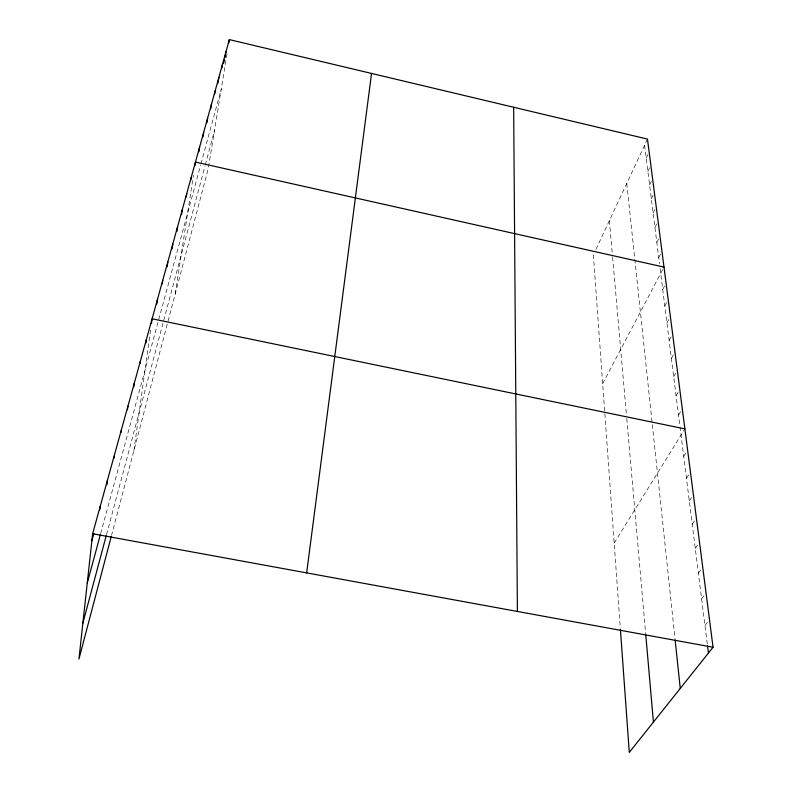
<?xml version="1.0" encoding="UTF-8"?>
<svg xmlns="http://www.w3.org/2000/svg" width="792" height="792" viewBox="0 0 792 792"><rect width="100%" height="100%" fill="white"/><g stroke="black" fill="none" stroke-linecap="round" stroke-linejoin="round"><path stroke-width="0.59" stroke-dasharray="3.96 2.97" d="M133.898 450.638L150.777 328.442M175.2 293.99L193.426 175.289M227.017 53.806L208.246 168.666L111.642 535.055M106.534 534.56L163.122 322.78M163.736 320.453L205.029 165.924M205.326 164.825L214.474 130.581M100.673 533.561L200.643 165.063M200.96 163.885L221.245 89.11M595.96 249.332L647.48 139.095M646.222 158.182L648.658 153.024M647.876 171.389L650.351 166.221M649.579 184.912L652.588 178.695M651.321 198.762L654.38 192.535M653.103 212.959L656.212 206.722M654.934 227.502L657.558 222.295M656.806 242.411L659.479 237.194M658.726 257.707L661.439 252.48M602.672 383.684L663.448 268.161M662.726 289.476L666.082 283.209M664.805 305.999L668.21 299.723M666.933 322.958L670.398 316.681M669.121 340.382L672.646 334.115M671.378 358.281L674.962 352.024M673.685 376.685L677.338 370.428M676.071 395.614L679.16 390.406M678.516 415.077L682.288 408.85M614.176 543.084L684.882 428.898M683.704 456.38L687.624 450.183M686.456 478.299L690.456 472.131M689.307 500.91L693.376 494.772M692.238 524.235L696.396 518.146M695.267 548.331L699.504 542.282M698.396 573.21L702.722 567.211M701.623 598.93L706.048 592.99M704.969 625.532L709.493 619.651M644.599 145.273L659.488 263.736M660.092 268.557L679.843 425.69M679.991 426.868L707.375 644.678M626.779 183.407L675.002 638.738M609.385 220.612L612.503 256.083M612.602 257.222L626.561 416.156M626.769 418.522L645.688 633.937M593.376 254.856L620.324 628.244"/><path stroke-width="1.19" d="M620.413 629.432L629.284 752.4L713.057 647.252L647.48 139.095L229.343 39.6L92.644 533.729L78.943 659.033L111.326 536.233M99.822 509.85L100.218 506.335M106.969 484.654L107.524 479.942M114.137 458.023L114.424 455.657M121.077 432.274L121.374 429.888M127.482 409.731L127.938 406.147M306.662 572.883L371.547 73.438M133.818 386.793L134.284 383.199M140.105 363.419L140.422 361.023M145.867 343.164L146.362 339.55M151.44 323.591L152.104 318.78L684.882 428.898M156.836 304.049L157.509 299.237M162.241 283.892L162.756 280.289M167.152 266.696L167.845 261.895M172.082 248.846L172.785 244.045M176.873 231.502L177.576 226.7M181.526 214.642L182.239 209.86M186.229 197.069L186.763 193.486M190.813 179.942L191.169 177.566M194.911 165.637L195.456 162.073L664.003 267.112M198.891 151.747L199.624 147.005M202.95 137.056L203.683 132.333M206.9 122.76L207.643 118.048M210.741 108.821L211.484 104.128M214.681 94.07L215.236 90.565M217.958 83.17L218.899 77.339M221.899 67.934L222.463 64.449M225.007 57.648L225.948 51.876M228.779 43.055L229.343 39.6M82.873 623.116L106.227 535.709M87.259 583.011L100.356 534.739M91.882 540.698L93.852 533.57M223.552 63.39L224.502 59.954M92.644 533.729L713.057 647.252M707.523 645.876L708.424 653.053M675.13 639.936L680.259 688.406M645.797 635.144L653.43 722.086M513.652 107.257L517.394 611.444"/></g></svg>
